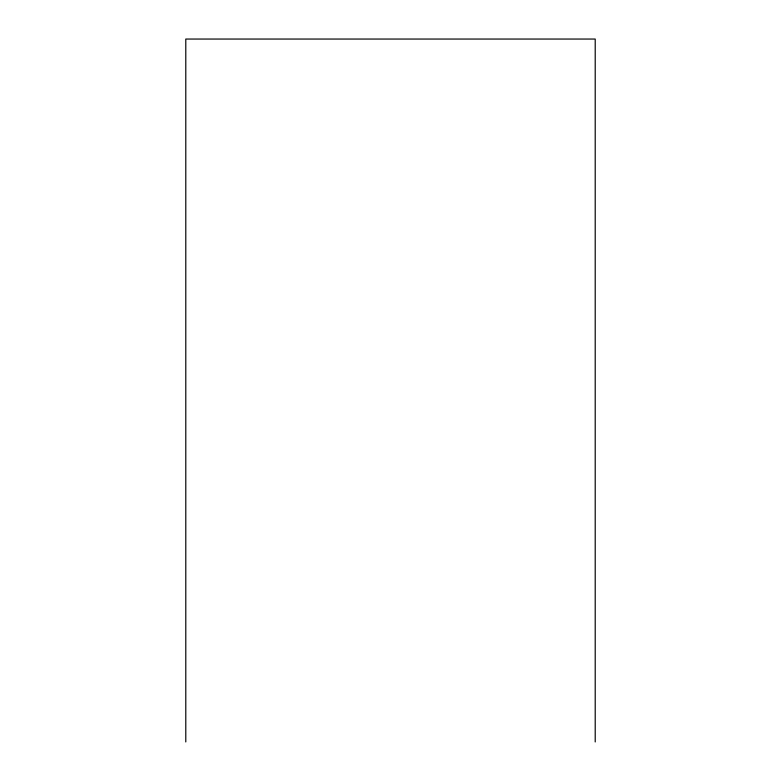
<?xml version="1.0" encoding="UTF-8"?>
<svg xmlns="http://www.w3.org/2000/svg" width="781" height="781" viewBox="0 0 781 781"><rect width="100%" height="100%" fill="white"/><g stroke="black" fill="none" stroke-linecap="round" stroke-linejoin="round"><path stroke-width="1.17" d="M595.21 741.95L595.21 39.05L185.79 39.05L185.79 741.95"/></g></svg>
